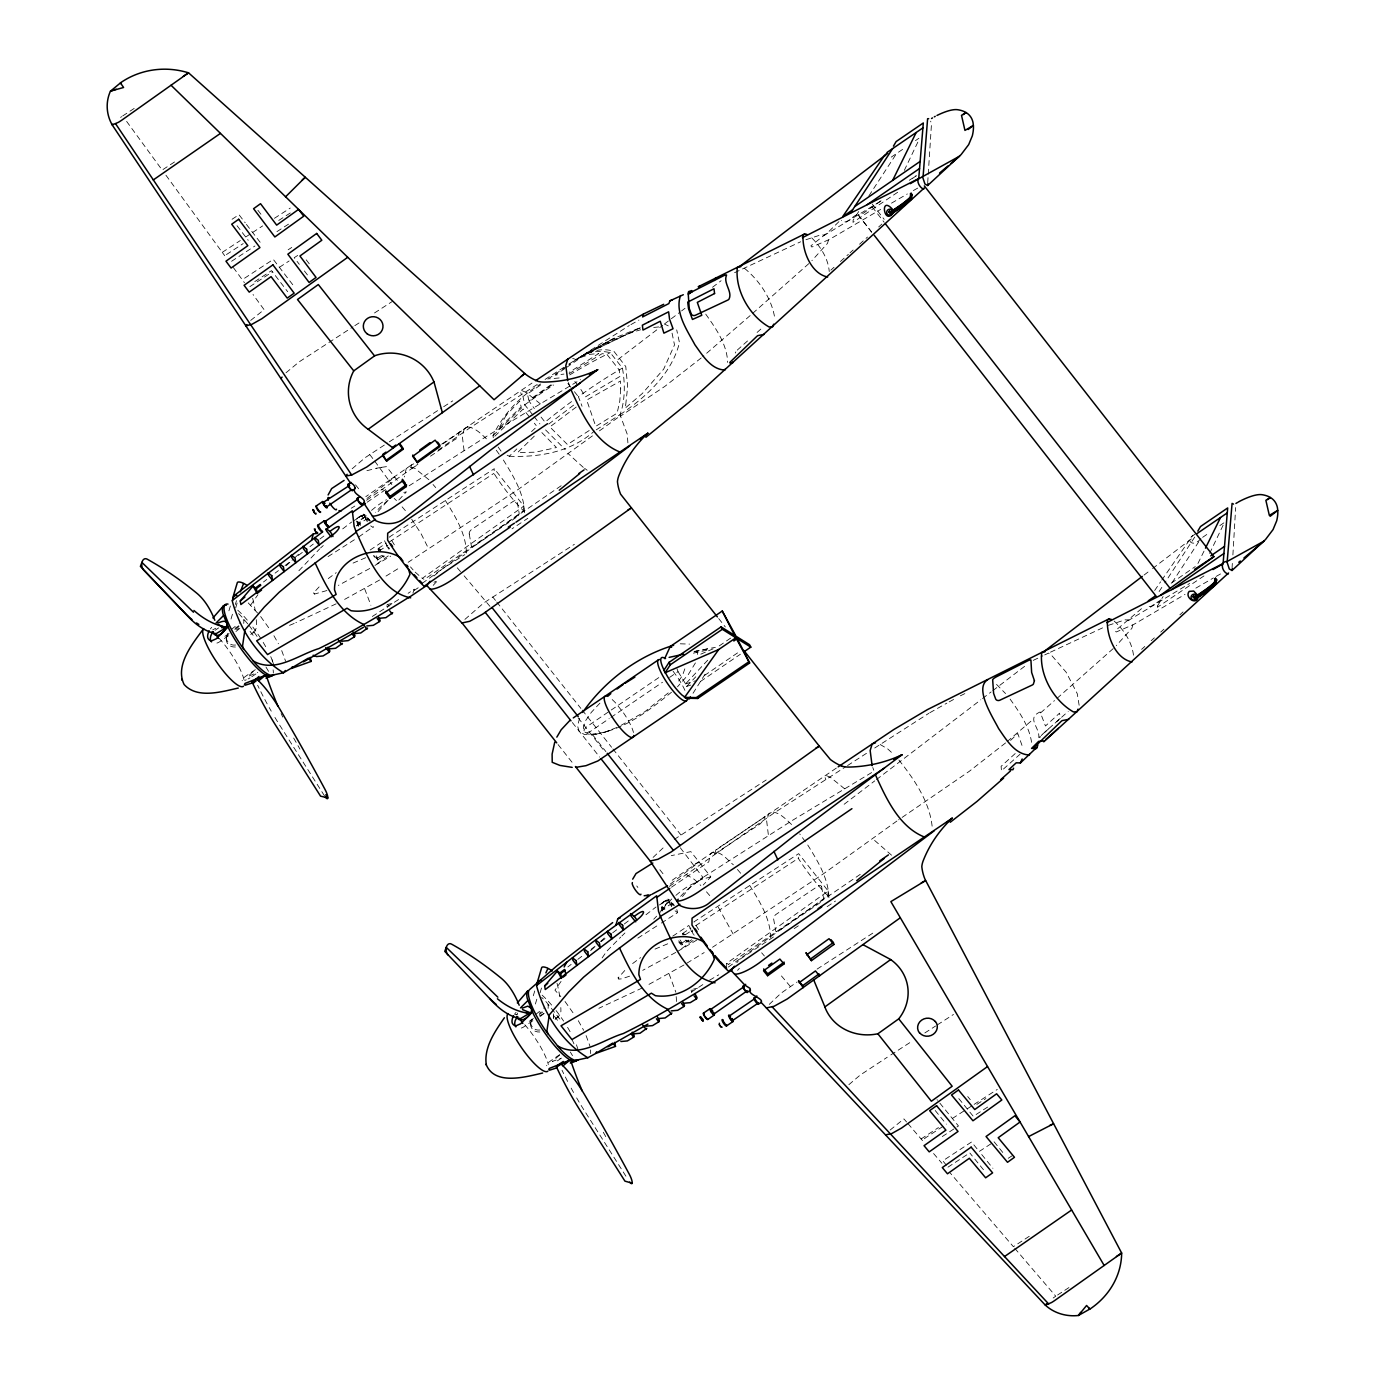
<?xml version="1.0" encoding="UTF-8"?>
<svg xmlns="http://www.w3.org/2000/svg" width="1385" height="1385" viewBox="0 0 1385 1385"><rect width="100%" height="100%" fill="white"/><g stroke="black" fill="none" stroke-linecap="round" stroke-linejoin="round"><path stroke-width="0.75" stroke-dasharray="5 3.75" d="M726.623 968.271L726.675 963.319L828.213 891.057L798.643 853.662L693.92 921.891L699.979 931.845M927.708 182.647L928.106 176.328M928.244 174.216L931.499 123.663L930.616 121.153M1157.462 606.059L1157.375 607.305L1203.963 575.935M1232.079 567.625L1232.338 563.401M1232.892 554.97L1235.662 507.568M1157.462 606.041L1163.071 596.554M226.274 638.121L228.127 632.356M243.725 623.406L244.02 619.476L239.241 623.25M422.252 583.31L523.495 510.736A62.325 14.768 55.7 0 1 493.926 473.358L494.272 468.684L389.549 536.913L395.591 546.885M523.495 510.736L523.842 506.079L494.272 468.684M530.645 1023.1L531.39 1019.187M548.096 1008.384L548.391 1004.437L543.612 1008.211M553.481 1013.872L553.584 1018.408L552.425 1015.049M728.372 967.024L827.866 895.714A62.325 14.768 55.7 0 1 798.297 858.319L798.643 853.662M827.866 895.714L828.213 891.057M553.533 1017.559L553.792 1015.655M625.726 404.766L627.647 386.692L625.778 366.558L613.953 351.375C598.008 345.99 581.613 354.75 569.322 364.584M1200.916 538.505C1192.277 549.395 1182.946 538.349 1197.021 533.571M464.373 428.588L462.313 436.067L464.079 450.696M828.472 239.951L827.52 243.345L811.904 260.64M1132.843 624.912L1131.891 628.305L1116.275 645.6M413.751 463.837L411.535 464.858L410.393 469.186L418.46 464.391M235.71 607.876L237.441 601.886M540.081 992.837L541.829 986.864M230.36 606.007L228.612 611.841A106.749 36.72 25 0 0 228.283 613.278M232.438 614.23L231.278 618.125A106.749 36.72 25 0 0 230.741 621.051M235.329 604.501L236.489 600.623M534.731 990.985L532.983 996.819A106.749 36.72 25 0 0 532.654 998.239M536.809 999.208L535.649 1003.104A106.749 36.72 25 0 0 535.077 1007.57M596.242 429.852L620.151 414.6L622.125 407.831A90.596 56.837 65.1 0 0 622.419 368.046L610.248 352.638A90.596 56.837 65.1 0 0 581.406 356.343L614.248 338.2L640.164 327.674M579.571 718.313L577.58 725.827L578.22 728.423L579.19 731.47L584.435 734.517C617.727 735.002 646.864 712.375 671.483 692.258M871.719 232.299L858.406 215.281L860.812 211.68M684.831 668.851L682.476 675.534L676.815 683.74M695.409 662.93L688.155 674.789L677.507 686.804M516.882 1014.893L517.626 1013.093M412.903 593.092L414.288 589.179L408.108 593.299M378.088 511.567L388.112 500.175M682.459 896.545L690.18 887.231L702.957 877.467L690.128 887.162A33.05 9.176 -38.3 0 0 679.827 897.255M369.293 520.968L366.99 518.752L367.873 521.297M374.21 555.87L376.807 558.622L375.525 555.558M904.318 170.372L919.121 139.435M673.3 905.375L671.361 903.73L671.898 905.721M678.581 940.848L681.178 943.6L679.516 940.069M692.431 930.114L692.5 931.586M1209.624 553.411L1224.427 522.474L1219.839 525.608M602.146 957.935L606.561 951.443L620.67 937.126M1197.938 563.47L1204.534 550.07M493.285 437.712L493.008 435.652C503.153 413.976 520.275 396.145 540.739 383.974M360.706 525.296L358.836 524.274L361.052 520.466L367.371 514.025M693.037 693.262L705.38 673.716M461.499 430.96L441.919 444.602M858.7 211.576L853.143 220.128L853.004 222.344L899.592 190.974M868.897 195.856L896.545 153.527M1194.718 537.103L1164.802 582.877M1172.125 582.6L1199.756 540.271M1159.106 591.551L1163.66 584.609M1154.657 590.495L1160.595 581.821M1161.79 580.09L1192.779 535.251M250.564 605.21L257.904 594.702M561.046 981.428L554.935 990.188L560.838 996.577M298.883 570.724L319.675 548.875M326.929 590.529L314.464 594.078L313.668 592.78L321.441 584.383M629.604 976.183L621.588 978.883L618.835 979.039L618.125 977.931L625.812 969.361M370.02 520.57L363.528 514.06L366.783 521.141M356.793 526.11L362.922 517.488L362.333 515.913L353.244 520.95M358.802 536.913L373.431 526.594M674.391 905.53L667.899 899.038L671.154 906.119M659.97 912.507L667.293 902.466L666.704 900.891L657.615 905.928M661.372 923.051L677.646 912.611L676.624 908.975M736.785 962.765L738.309 960.948M210.347 628.946L211.715 627.336M514.718 1013.907L516.086 1012.314M838.929 221.652L828.507 231.866L810.883 245.82L811.852 247.032L829.459 239.432L880.652 209.429M708.306 879.596L710.765 876.809L690.838 851.619L671.292 855.636M464.91 619.389L483.711 602.96L574.377 544.322M653.097 857.402L664.938 846.166M769.281 1004.367L781.019 993.201L797.154 981.965M229.027 633.534L221.842 638.433M533.398 1018.494L526.213 1023.411M1141.517 608.656L1115.254 630.781L1116.223 632.01L1133.83 624.393L1185.023 594.407M599.913 703.147L591.343 712.323L585.699 720.529L583.327 727.212L584.435 731.886L588.919 734.275L596.485 734.171M707.7 660.212L685.558 683.913L686.787 686.337L695.789 676.763M653.737 919.225L656.646 916.16M398.845 499.985L406.394 491.848L401.737 492.904M703.216 884.963L705.779 882.314M433.938 575.987L442.334 568.871L464.806 554.623M624.912 932.971L621.882 936M534.298 436.119L517.574 452.618L535.545 452.185L556.441 447.545L539.977 430.666M250.685 320.42L264.102 309.669L253.039 294.503M352.154 468.753L365.173 457.656L387.471 443.01M493.008 435.652L524.776 404.818L531.927 399.694A193.952 55.296 -36.4 0 1 553.584 385.013M494.826 436.206L523.149 409.025L529.711 417.318M507.118 455.215L509.282 456.254L516.847 448.896M680.329 847.793L702.957 877.467L699.806 879.51M286.02 372.755L299.264 361.797L353.036 326.825M848.884 1084.663L860.137 1075.106L887.248 1057.24M890.122 1130.039L903.92 1118.907L906.569 1121.988M1010.583 740.386L1017.785 733.548L1022.788 747.64M294.832 557.74L299.039 553.792M600.605 941.402L606.613 935.931M531.528 431.618L536.982 426.528L534.35 423.204M671.742 898.986L665.441 905.426L663.207 909.253L665.077 910.274M286.193 565.738L290.538 561.721M590.564 950.716L594.909 946.699M1015.222 753.544L1001.113 766.32L1001.459 770.822L1020.053 754.236M830.844 270.144L834.03 267.27M840.418 261.505L848.382 254.321M849.974 252.866L853.16 249.993M859.548 244.227L867.512 237.043M878.679 226.95L881.864 224.076M1141.604 649.357L1144.789 646.483M1151.16 640.718L1154.346 637.844M1160.734 632.079L1163.919 629.206M1179.864 614.819L1183.05 611.928M320.541 547.993L323.276 545.552M740.092 959.13L776.431 935.014M747.519 340.97L737.928 349.505A4.172 1.385 -47.4 0 0 736.162 351.496M757.093 332.435L763.481 326.739M1052.652 725.169L1038.767 737.564C1040.1 727.627 1025.887 718.192 1040.1 711.959L1045.467 726L1059.542 713.171L1060.373 718.296L1054.21 723.801M1048.687 728.787L1042.299 734.483A4.172 1.385 -47.4 0 0 1041.191 735.625M1055.076 723.091L1067.852 711.717A4.051 1.35 -47.4 0 1 1068.233 711.388M808.84 263.617L751.691 314.239M1113.211 648.596L1056.062 699.217M750.133 315.607L702.784 356.603M1040.585 712.894L1054.504 700.585M668.245 692.915L644.873 711.682L618.593 726.779M701.208 357.953L664.817 386.398L620.532 416.123L627.215 434.146L628.011 444.239M1005.579 742.931L969.188 771.376L898.64 819.799M1007.155 741.581L1033.193 719.282M235.069 628.305L238.809 625.76M539.44 1013.283L541.171 1011.829M539.25 1016.019L545.136 1012.833M371.526 510.39L375.664 506.945A33.223 9.21 -38.3 0 1 383.766 501.318L386.432 499.691M548.754 424.052L574.446 404.489M675.897 895.368L680.035 891.905A33.223 9.21 -38.3 0 1 688.137 886.279L701.208 879.562L710.765 876.809M328.262 578.584L336.243 572.646M632.633 963.544L640.614 957.624M388.146 500.21L385.757 502.184A33.05 9.176 -38.3 0 0 375.456 512.277M235.917 631.508L240.401 627.907M540.288 1016.486L544.772 1012.885M645.981 914.741L656.005 907.002M231.295 629.534L237.649 624.497M250.72 634.486L253.888 631.958L253.611 635.905L249.906 631.214M535.666 1014.495L542.02 1009.475M555.091 1019.447L558.259 1016.936L557.982 1020.883L553.03 1014.634M693.054 940.536L680.208 949.643M411.535 464.858L365.796 496.678M836.35 768.069L691.6 866.698M342.718 528.88L351.634 522.024M388.25 555.887L375.82 564.664M618.022 359.494L662.688 325.354M664.402 324.038L679.862 312.231M681.593 310.915L685.021 308.284M712.513 287.284L721.1 280.705M844.14 804.269L874.766 780.88M876.463 779.565L980.805 699.823M982.519 698.507L991.106 691.946M992.837 690.63L1027.185 664.367M1144.027 575.087L1150.9 569.824M1152.614 568.525L1193.835 536.999M263.479 581.977L266.786 579.449M275.096 573.13L278.42 570.603M285.05 565.547L293.36 559.228M298.346 555.437L303.332 551.645M309.963 546.608L313.287 544.08M319.935 539.025L324.904 535.233M567.85 966.938L571.157 964.41M577.805 959.372L582.791 955.581M591.083 949.262L596.069 945.47M601.055 941.679L606.041 937.887M612.672 932.832L617.658 929.041M624.306 923.985L630.937 918.947M366.609 500.245L417.906 464.252M669.405 886.383L774.042 812.995L845.75 766.736M881.033 200.721L862.994 213.48L858.406 215.264M592.451 435.894L518.215 489.424L408.159 562.293M599.445 430.856L620.376 415.76M896.891 821.045L822.586 874.402L712.531 947.271M253.213 671.448L247.95 676.503L257.8 672.314M579.934 400.663L578.359 396.664L589.11 389.133A193.952 52.266 -40.2 0 1 615.927 371.873L622.419 368.046M415.171 572.126L422.304 578.341L523.842 506.079M912.802 178.215L916.333 175.722L909.287 180.258M690.682 867.391L670.167 881.639M438.249 450.073L469.671 428.017L537.813 384.112M561.15 485.737L428.415 576.645L424.208 579.397L422.304 578.341M860.241 874.368L728.579 964.375M1171.173 583.223L1195.29 566.569M441.659 444.187L531.978 383.091M367.129 502.236L386.675 488.922M550.659 384.926L528.81 400.265L527.443 393.929L541.154 384.649M671.5 887.196L708.739 861.92L710.644 853.437C719.404 848.52 727.402 860.154 733.392 864.811M369.743 454.522L373.517 459.474M430.493 456.184L454.557 439.772C459.145 438.422 457.414 432.207 461.482 430.96M891.247 157.128L905.149 147.658M915.468 140.629L918.896 138.275M215.073 630.313L218.622 627.89M234.861 629.465L241.942 624.618M228.508 635.732L219.626 641.792A8.293 5.852 -48.4 0 1 214.26 643.315M255.325 669.665L246.461 675.724A8.293 1.87 -31.1 0 0 242.462 680.762M251.776 676.746L257.108 673.11M658.793 677.594L586.201 727.09L583.985 729.982L584.349 731.886L586.253 732.855L589.906 731.765L609.21 718.59M610.975 717.395L662.48 682.268M669.596 677.403L678.061 671.638L676.988 668.765M719.248 645.895L731.228 637.706M704.498 675.447L739.174 651.798M700.533 681.42L740.404 654.222M874.714 748.004L928.919 713.24M1202.63 537.328L1209.52 532.636M539.232 1014.426L542.781 1012.019M532.879 1020.71L523.997 1026.752A8.293 5.852 -48.4 0 1 520.362 1028.259M559.696 1054.643L550.832 1060.702A8.293 1.87 -31.1 0 0 546.833 1065.74M561.479 1058.088L556.147 1061.724A8.293 1.87 -31.1 0 1 554.346 1062.866M820.405 902.518L778.734 930.91A4.103 1.489 -39.7 0 1 775.756 931.084L773.644 919.034A4.432 2.51 -43.6 0 1 774.094 916.593L774.353 916.143A3.947 2.199 -43.3 0 1 776.223 914.273L817.635 886.365A4.207 2.355 -43.3 0 1 821.565 886.694M790.316 986.449L779.443 973.586M547.889 379.126L567.538 365.796M576.247 407.051L549.88 426.909L567.452 444.533L590.131 429.939M564.993 368.497L555.264 375.093L563.955 374.089M566.621 367.406L581.527 357.157L590.027 354.318L598.718 353.504L569.2 372.34M856.553 214.883C852.693 215.904 845.802 225.807 841.387 220.371M1160.924 599.861L1150.796 606.561L1146.122 606.076M356.724 518.613L363.528 514.06M661.095 903.591L667.899 899.038M370.141 550.018L384.424 540.479L387.679 547.56M620.151 414.6C645.929 397.114 671.656 374.019 679.464 342.666L676.711 329.89M414.046 590.529L419.17 587.119M521.089 522.786L512.017 528.828M524.43 520.552L527.789 518.319M672.729 936.173L688.795 925.457L693.366 934.286M827.122 906.638L835.501 901.046M358.438 526.075A5.107 1.402 56.4 0 1 357.365 522.058L365.536 516.622M356.551 525.694L366.99 518.752M378.243 548.495L386.432 543.041M379.178 550.97L387.869 545.188M376.807 558.622L382.018 555.16M377.672 559.904L383.403 556.095M662.809 911.053A5.107 1.402 56.4 0 1 661.736 907.036L669.907 901.6A5.107 1.402 56.4 0 1 673.854 904.924M660.922 910.672L671.361 903.73M682.615 933.473L690.803 928.019A5.107 1.402 56.4 0 0 694.179 935.152M685.298 934.788L692.258 930.149M681.178 943.6L686.389 940.121M678.892 942.216A4.086 1.108 56.4 0 0 682.13 944.76L687.774 941.073M688.345 941.921L691.617 939.74M794.176 928.608L801.205 923.916M576.662 359.598L589.11 351.582M122.659 115.976L137.011 106.576M174.51 161.976L162.166 170.061L126.485 121.205M232.074 219.245L238.999 214.71L245.197 222.777M222.258 252.364L240.298 240.557M245.699 237.008L250.893 233.598M252.624 232.472L262.648 225.911M226.448 254.563L243.206 243.587M231.589 261.263L254.927 245.993M244.591 278.195L273.312 259.411L294.624 287.162M254.771 281.605L271.529 270.646L287.682 291.698M249.854 286.643L272.447 271.841M279.389 267.305L289.101 260.986M389.514 541.864L493.926 473.358M674.218 839.431L766.182 779.997M670.236 884.132L699.113 862.076L695.599 863.755M695.685 925.665L798.297 858.319M921.094 1138.955L938.459 1127.58M952.343 1118.491L963.77 1111.064M942.995 1126.369L924.557 1138.435L927.154 1141.604M942.302 1136.548L958.455 1125.97L937.039 1099.69M947.981 1167.157L969.76 1152.891L972.305 1156.025M990.916 1143.837L979.23 1151.472L971.508 1142.019L942.804 1160.82L946.682 1165.581M1029.245 1236.303L1013.37 1246.69L950.248 1173.008M1057.569 1295.027L1062.953 1291.495M1064.753 1290.318L1071.921 1285.626M551.923 384.891L528.983 401.027L534.35 408.575M823.538 235.814L881.639 200.669M398.586 599.549L372.201 616.55L371.942 613.278M1127.927 620.792L1189.594 583.5M691.34 992.11L704.601 983.437M709.587 980.182L718.711 974.85M366.956 498.444L394.742 477.115L391.228 478.777M274.403 218.311L290.261 208.062M278.749 220.44L291.387 212.269M276.948 231.624L291.3 222.362M288.149 249.767L291.75 247.448M297.688 255.446L294.226 257.679L299.298 264.31M354.82 325.665L361.987 321.043M374.504 312.958L392.422 301.393M389.289 441.85L441.867 407.9M443.667 406.723L452.739 400.871M847.568 765.559L867.477 752.678M559.523 1055.162L552.321 1061.481L560.233 1058.556M817.098 969.102L875.112 931.638M890.832 1054.92L912.3 1041.053M924.834 1032.95L935.585 1026.025M937.368 1024.865L953.486 1014.461M967.18 1108.866L972.391 1105.507M974.122 1104.382L997.269 1089.441M976.858 1104.364L985.93 1098.495M987.644 1107.065L973.291 1116.327L956.983 1096.349M1008.211 1158.293L1013.093 1155.142M545.084 379.438L566.863 365.398M568.681 364.238L629.309 325.51M328.037 556.614L357.001 538.072M637.844 938.112L659.554 924.211M409.146 485.771L487.918 435.513L580.523 379.611M509.282 456.254C539.648 457.448 571.07 452.012 594.407 431.029M703.926 876.844L792.289 820.474L874.091 771.099L872.775 767.498M569.114 373.656L602.146 353.66L606.89 354.318L619.216 369.933L620.082 376.374L585.457 396.872L579.951 387.939M585.474 354.196L583.241 355.495C601.332 345.021 620.653 335.568 640.632 329.768M675.776 952.43L642.709 970.348M386 576.073L399.815 567.59M686.908 963.164L704.186 952.568M354.837 506.062L351.219 508.243M569.668 374.937L575.242 371.595A193.952 55.296 -36.4 0 1 603.427 356.049L610.248 352.638M374.989 565.409L390.691 556.129M379.611 580.003L341.472 601.142M677.629 951.408L696.793 940.069M683.982 964.981L645.843 986.12M891.507 203.145L907.331 193.969M358.074 517.713L364.116 514.216L358.525 517.419L364.999 514.822L360.481 516.622M1195.878 588.123L1213.399 577.96M662.445 902.691L668.488 899.194L662.896 902.397L669.37 899.8L664.869 901.6M929.82 712.721L946.838 703.147M630.902 324.609L638.9 320.108M369.76 568.491L338.338 585.388M913.356 190.559L918.047 187.91M1216.151 576.402L1222.418 572.888M949.175 701.883L954.317 699.079M236.593 629.604L238.601 628.513M212.736 629.846L215.783 628.253M464.408 428.588L467.766 426.874M433.99 582.271L435.738 581.423M960.359 695.824L968.011 692.05M581.406 356.343L640.251 327.881L583.951 355.01M336.157 603.825L295.871 622.661M642.294 987.938L598.857 1008.28M734.604 272.672L800.617 241.786M1033.245 660.368L1042.801 655.832M1044.706 654.915L1048.532 653.097L1051.215 654.915L1066.121 672.192L1077.253 693.677L1079.313 706.333M1050.471 652.179L1104.988 626.747M365.727 557.705L350.613 564.128M700.793 654.17L706.592 651.625M667.708 943.808L654.984 949.106M708.514 650.794L713.621 648.63M289.552 625.362L294.486 623.302M616.602 727.575L604.466 732.353L593.04 734.812M604.466 732.353L612.568 729.462M805.931 239.726L820.803 234.861L824.646 235.086M1108.381 625.327L1125.174 619.822L1129.017 620.065M685.419 683.965L695.564 680.797M686.648 686.389L690.786 685.09M366.921 470.675L376.876 468.182M387.056 604.57L393.167 603.202M693.47 989.098L697.538 988.18M694.11 651.85L708.67 648.63M693.383 653.166L710.02 649.478M694.162 651.452L715.37 647.332M381.516 467.334L386.467 466.641L398.62 482.015M376.599 468.234L381.654 467.299M653.72 327.449L659.641 326.843M559.124 377.966L549.724 378.849M235.571 645.046L233.39 645.081A7.998 7.912 -38.2 0 1 227.954 641.947A7.998 7.341 -38.3 0 1 226.413 636.252M539.942 1030.024L537.761 1030.059A7.998 7.912 -38.2 0 1 532.325 1026.908A7.998 7.341 -38.3 0 1 530.784 1021.23M680.277 643.8L689.54 644.112M467.801 426.892C475.851 427.93 481.547 434.353 487.208 439.564M373.275 527.65L370.713 525.85M677.646 912.611L675.084 910.828M381.706 489.511L383.42 489.996M686.077 874.472L694.404 879.458L700.827 885.5M880.15 744.489L887.733 748.939L893.81 754.496M572.68 358.386L576.472 359.736M664.938 324.298L668.297 325.891M726.675 963.319L728.406 964.289M744.507 268.344C759.534 280.705 771.774 298.71 774.769 318.152M583.275 467.368L568.023 453.518M584.591 468.32L587.188 470.242M891.559 855.203L872.394 838.496M811.697 237.839C820.768 246.79 828.23 258.718 829.251 271.581M1114.181 621.103C1124.585 630.452 1132.947 643.575 1133.692 657.754M996.525 684.398L1005.562 693.573M791.579 824.542C786.005 819.245 780.205 812.943 772.172 811.852L768.779 813.566L766.684 821.045L768.45 835.657M428.883 479.712L414.859 468.355L409.648 466.901L406.272 468.459L404.368 476.942M394.188 498.41L396.456 500.539M540.34 403.883L526.248 392.492L521.245 390.328L520.379 391.73L521.47 394.656M844.712 788.861L830.619 777.47L825.616 775.288L824.75 776.708L825.841 779.616M248.244 602.908L259.272 614.888M545.586 429.939L565.236 449.64M898.9 760.036C914.689 779.945 930.651 803.092 932.382 829.199M433.038 484.508L435.721 487.607M737.409 869.468L741.425 874.143M410.497 566.898L413.094 569.91M402.1 506.841L405.805 511.134M706.488 891.819L710.176 896.095M389.549 548.702L388.423 547.162M457.275 567.815L462.746 574.221M464.113 575.814L490.048 606.474M761.646 952.793L764.381 955.996M907.885 1123.529L923.864 1142.192M933.577 1153.532L941.921 1163.261M1014.738 1248.283L1055.768 1296.204L1054.747 1296.897A17.174 4.761 -38.3 0 0 1052.721 1298.351M247.742 623.856L242.358 617.52A42.71 10.128 55.7 0 0 236.108 611.304M967.734 1096.574L970.279 1099.69M994.084 1141.794L1003.45 1153.272M981.723 1154.536L992.924 1168.299M935.204 1110.493L946.353 1124.17M974.78 1159.072L983.506 1169.771M574.81 381.429L578.67 386.311M567.885 383.42L573.13 390.051M574.429 391.695L578.359 396.664M541.05 417.058L545.067 422.131L547.871 419.845A193.952 52.266 -40.2 0 1 573.667 400.057M532.931 415.102L524.776 404.818L522.889 396.093M534.091 416.573L539.908 423.931M492.783 597.004L495.449 600.38M496.782 602.059L580.869 708.41M582.202 710.09L611.564 747.242M612.897 748.921L680.97 835.016M592.624 734.812L605.886 751.605M578.134 717.88L604.83 751.639M572.351 722.537L599.67 757.093M355.512 484.837L359.304 489.632M659.883 869.797L664.938 876.203M558.068 744.559L574.082 764.832M356.274 521.037L358.836 524.274M718.711 618.576L725.324 626.955M872.221 204.028L884.184 219.349M872.204 206.971L884.184 222.293M858.284 214.917L871.581 231.936M306.224 259.843L311.313 266.474M257.887 210.26L262.683 216.527M304.388 270.941L309.461 277.571M246.426 224.405L260.311 242.462M237.025 225.703L248.227 240.298M678.061 671.638L687.012 686.181M673.11 671.275L676.919 676.434A24.826 5.886 55.7 0 1 685.592 691.998M565.028 1001.511L574.948 1015.517M559.904 1019.152L546.729 1002.498A42.71 10.128 55.7 0 0 541.673 997.373M260.657 616.55L269.573 628.98M248.988 625.327L255.532 634.174A42.71 10.128 55.7 0 1 257.61 637.256M807.749 845.006C817.998 861.557 829.251 879.527 828.888 899.713M503.378 460.028C513.627 476.578 524.88 494.549 524.517 514.753M1010.098 699.096C1019.654 712.479 1029.782 727.056 1031.773 743.762M705.727 314.118C715.889 328.453 727.021 344.242 727.662 362.42M165.923 175.202L224.716 255.723M233.338 267.53L244.435 282.713M374.729 461.136L391.834 484.542M411.674 519.167L421.127 533.814L428.709 548.962M805.377 841.716L799.734 833.926M496.245 450.194L501.006 456.756M498.133 447.026L501.318 451.527M625.916 1176.194L584.037 1110.112A106.749 28.531 62.6 0 1 575.623 1096.124M279.666 725.134L324.592 796.029M718.278 907.192L733.081 933.94M749.666 885.396C759.586 901.341 770.406 918.428 770.701 937.801M445.295 500.418C455.544 516.778 466.52 534.454 466.433 554.415M618.039 977.758L618.818 979.022M313.668 592.78L314.447 594.044M570.343 1052.046L572.524 1055.647M265.972 667.068L269.244 672.487M603.289 1132.272L606.422 1137.812M293.672 738.067L299.956 749.147M578.289 1020.693L583.674 1030.319M273.918 635.715L278.402 643.748M619.943 414.721L620.532 416.123M586.08 1035.599L590.01 1046.264M281.709 650.621L285.639 661.303M669.042 973.811L675.88 992.283M364.67 588.833L370.886 605.245M581.111 403.779L582.029 406.255M568.404 382.52L569.72 386.138M576.454 1044.809L578.203 1050.072M272.083 659.849L273.832 665.094M696.69 650.881L697.694 654.43M469.273 534.056L471.385 546.123A4.103 1.489 -39.7 0 0 474.363 545.95L516.034 517.54A4.103 1.489 -39.7 0 0 517.661 516.172M821.617 886.642L823.573 898.501A4.103 1.489 -39.7 0 1 821.253 901.877M672.054 333.144L674.512 344.882L663.692 369.12L642.311 393.513L624.999 408.315L625.76 405.147M590.339 1049.934L590.685 1053.604M676.192 996.629L676.572 1001.528M237.753 610.196A42.71 10.128 55.7 0 1 247.967 620.93M252.832 627.059A42.71 10.128 55.7 0 1 261.28 639.264M263.185 642.38A42.71 10.128 55.7 0 1 267.357 649.738M270.733 656.646A42.71 10.128 55.7 0 1 273.953 665.233M387.454 607.34A5.021 1.108 58.7 0 1 386.865 605.678M387.869 604.985A5.021 1.108 58.7 0 1 389.064 606.232M388.995 549.239A5.107 1.402 56.4 0 1 386.519 544.928M384.13 555.922A5.107 1.402 56.4 0 1 381.619 555.61M378.33 550.364A5.107 1.402 56.4 0 1 380.615 549.828M219.072 638.277A35.023 8.293 55.7 0 1 243.968 679.602M273.105 669.855A42.71 10.128 55.7 0 1 273.295 673.041M235.415 647.02A8.293 7.721 4.2 0 1 227.971 634.486M252.659 598.285A634.953 218.397 25 0 1 255.221 610.698M256.26 619.666A634.953 218.397 25 0 1 256.537 625.483A62.065 21.346 25 0 1 251.152 633.395M376.235 555.818A4.086 1.108 56.4 0 1 377.378 559.973A4.086 1.108 56.4 0 1 373.5 555.472M383.541 555.801A4.086 1.108 56.4 0 1 382.121 555.61M378.884 550.849A4.086 1.108 56.4 0 1 380.719 550.416M367.337 521.747A5.107 1.402 56.4 0 1 365.709 516.536A5.107 1.402 56.4 0 1 370.176 521.072M249.975 677.906A8.293 1.87 -31.1 0 1 248.105 678.944M246.305 679.81A8.293 1.87 -31.1 0 1 244.695 680.416M358.802 526.11A4.086 1.108 56.4 0 1 357.936 522.924A4.086 1.108 56.4 0 1 360.464 524.725M518.007 515.809A4.103 1.489 -39.7 0 0 519.202 513.523L517.246 501.682A4.207 2.355 -43.3 0 0 513.246 501.353L471.852 529.312A3.947 2.199 -43.3 0 0 469.982 531.182L469.723 531.615A4.432 2.51 -43.6 0 0 469.273 534.056M357.365 522.058A5.107 1.402 56.4 0 1 360.516 524.326M735.279 353.054A4.172 1.385 -47.4 0 1 735.885 351.894M277.537 721.723A106.749 28.531 62.6 0 1 273.312 714.729M271.252 711.163A106.749 28.531 62.6 0 1 269.192 707.545M267.184 703.892A106.749 28.531 62.6 0 1 257.645 685.246M433.228 585.353A33.05 9.176 -38.3 0 1 436.95 581.336M282.765 717.101A108.324 27.25 69.7 0 1 281.12 713.465M120.616 117.379A17.174 4.761 -38.3 0 1 121.638 116.669M688.276 940.051A5.107 1.402 56.4 0 1 685.194 939.653M682.476 934.477A5.107 1.402 56.4 0 1 684.986 934.806M687.895 940.259A4.086 1.108 56.4 0 1 685.887 940M683.082 935.135A4.086 1.108 56.4 0 1 684.467 934.806M517.107 1014.824A106.749 57.547 81.3 0 1 514.787 1014.322M555.524 1018.356A62.065 21.346 25 0 0 560.908 1010.461A634.953 218.397 25 0 0 560.821 1007.57M557.03 983.263A634.953 218.397 25 0 1 560.025 998.689M539.786 1031.998A8.293 7.721 4.2 0 1 532.342 1019.447M524.776 1024.727A35.023 8.293 55.7 0 1 548.339 1064.58M571.884 1039.339A42.71 10.128 55.7 0 1 574.186 1044.377M542.124 995.157A42.71 10.128 55.7 0 1 552.338 1005.908M556.095 1010.583A42.71 10.128 55.7 0 1 563.626 1021.109M567.556 1027.341A42.71 10.128 55.7 0 1 570.759 1032.898M691.825 992.318A5.021 1.108 58.7 0 1 691.15 990.067M692.24 989.963A5.021 1.108 58.7 0 1 692.812 990.483M680 939.93A4.086 1.108 56.4 0 1 682.13 944.76M671.708 906.725A5.107 1.402 56.4 0 1 669.907 901.6M661.736 907.036A5.107 1.402 56.4 0 1 664.887 909.304M636.754 885.967A7.358 1.749 55.7 0 1 637.879 887.491M662.705 910.205A4.086 1.108 56.4 0 1 662.445 907.833A4.086 1.108 56.4 0 1 664.835 909.703M737.599 970.314A33.05 9.176 -38.3 0 1 739.382 968.323M1039.806 737.668A4.172 1.385 -47.4 0 1 1040.533 736.456M573.563 1092.505A106.749 28.531 62.6 0 1 569.564 1085.182M567.625 1081.46A106.749 28.531 62.6 0 1 562.016 1070.224M612.187 699.581A24.826 5.886 55.7 0 1 615.823 703.182L623.475 712.859A24.826 5.886 55.7 0 1 633.464 732.492M620.688 388.908L619.805 401.061L617.104 413.18L595.758 426.32L586.703 400.092L620.463 381.014L620.688 388.908M714.747 853.922L758.928 824.75C761.975 823.452 768.242 812.285 763.395 817.773L715.906 849.819L714.747 853.922M506.269 415.154L498.635 428.657L521.158 406.861L519.739 401.113L506.269 415.154M589.975 351.046L578.982 357.867L614.248 338.2L589.975 351.046"/><path stroke-width="1.5" d="M547.56 423.689L387.679 533.208L387.61 540.063A67.536 15.997 55.7 0 0 399.399 557.584L402.516 561.773A67.536 15.997 55.7 0 0 424.139 586.27L510.303 527.01M851.931 808.667L692.05 918.186L691.981 925.042A67.536 15.997 55.7 0 0 703.77 942.562L706.887 946.751A67.536 15.997 55.7 0 0 728.51 971.249L821.738 906.95M386.744 459.855L403.104 448.082L403.052 449.329L386.675 461.101L382.675 454.47L385.965 452.116M412.678 456.323L412.747 455.076L417.474 462.677L439.911 446.524L435.132 440.17L412.678 456.323L417.474 462.677M389.964 498.288L385.896 492.87L386.034 491.017L390.085 496.419L389.964 498.288L406.324 486.55L406.463 484.698L390.085 496.419M406.324 486.55L402.256 481.166L402.394 479.314L405.441 483.348M767.757 973.828L784.118 962.125L783.979 963.977L767.619 975.698L767.757 973.828L763.672 968.929M909.997 197.466L911.088 193.277L912.3 194.8L911.018 199.596A24.463 6.786 -38.3 0 1 901.358 207.265L893.637 212.546A5.402 1.489 -38.3 0 1 889.932 213.428L888.703 211.715L889.499 211.074L890.745 212.84A4.38 1.212 -38.3 0 0 893.723 212.13L901.375 206.919A23.458 6.509 -38.3 0 0 910.655 199.544L909.426 198.003A23.458 6.509 -38.3 0 1 900.146 205.361L892.494 210.572A4.38 1.212 -38.3 0 1 889.516 211.282L889.499 211.074M912.022 198.678L910.793 197.137L911.088 193.277M1215.597 583.985L1214.368 582.444L1215.459 578.255L1216.671 579.778L1215.389 584.574A24.463 6.786 -38.3 0 1 1205.729 592.243L1198.008 597.506A5.402 1.489 -38.3 0 1 1194.303 598.407L1193.074 596.693L1193.87 596.052L1195.117 597.818A4.38 1.212 -38.3 0 0 1198.094 597.091L1205.746 591.88A23.458 6.509 -38.3 0 0 1215.026 584.522L1216.671 579.778M1216.394 583.656L1215.164 582.115L1215.459 578.255M632.166 1183.171L632.201 1182.825A9.158 2.441 62.6 0 0 629.413 1174.445A634.953 169.732 62.6 0 0 584.989 1095.414A62.065 16.585 62.6 0 0 562.968 1065.844L561.115 1064.147L556.51 1067.056A106.749 28.531 62.6 0 0 580.298 1110.701L624.947 1181.145L632.166 1183.171A5.54 1.472 62.6 0 1 629.76 1182.132M531.563 1009.648C531.805 1016.088 519.392 1024.935 516.64 1016.573M893.792 211.749C884.115 228.317 878.921 192.775 893.429 210.399M355.235 487.953C349.47 494.428 371.769 499.275 361.727 504.4L358.23 500.66M885.032 155.691L887.352 152.212L922.895 127.905M375.543 519.358L355.997 531.442C367.163 555.956 381.412 592.191 410.687 597.818M679.914 904.336L660.368 916.403C671.535 940.934 685.783 977.169 715.058 982.796M567.798 358.975L565.79 365.536L567.746 380.719M328.106 494.964L331.656 488.576L344.086 480.405M240.349 591.897L243.621 583.379A9.158 3.151 25 0 1 247.205 585.595M545.88 972.893L547.993 968.34A9.158 3.151 25 0 1 552.148 971.041M317.494 532.394L317.615 533.363L313.408 533.848L311.59 539.908M714.227 280.462L715.456 278.195L804.616 233.978L806.901 234.377M650.967 894.623L617.779 918.809L615.961 924.886M232.68 598.216L237.337 582.583A5.54 1.904 25 0 1 242.929 583.033M537.051 983.194L541.708 967.561A5.54 1.904 25 0 1 547.3 968.011M663.709 304.302L643.488 314.014L642.605 316.94L668.868 303.575L669.855 300.857L683.324 294.728M554.744 742.17L552.113 754.133L552.217 762.304L559.921 765.42L572.178 767.377M313.408 533.848L233.927 595.879L232.23 600.865C239.709 629.171 258.199 657.459 283.458 672.781L308.353 658.152L311.123 661.424L291.404 668.47L292.304 666.791M632.703 879.163L636.027 873.554L652.837 863.028M725.186 369.102L724.84 370.02C710.851 369.535 702.333 355.027 694.924 344.796C687.133 330.167 674.651 312.629 680.502 295.559M732.959 361.9L732.492 363.095L730.103 363.026A5.124 1.004 -39.7 0 1 730.034 362.195L756.556 336.624A3.116 1.298 -37 0 1 757.803 335.637L764.312 334.339M773.661 324.177L772.622 326.825L769.056 326.964C749.268 315.659 734.864 290.036 737.322 267.461L740.871 266.664M645.86 437.296L689.626 401.771L924.211 188.014M951.062 163.361L959.615 156.141L922.514 176.691L924.938 184.032L927.656 185.521L927.95 183.547M1013.595 768.173L1012.902 769.714L1008.955 769.575L1016.226 762.806L1020.399 762.945L1022.165 758.98M1029.557 754.063L1029.211 754.998C1014.772 754.323 1005.995 739.244 998.568 728.493C993.201 717.845 973.793 688.224 987.695 679.689M1020.399 762.945L1036.724 747.433M1036.274 748.61L1031.583 748.402L1038.646 741.373L1044.1 740.975M1078.032 709.155L1076.993 711.803L1073.444 711.925C1053.639 700.637 1039.235 675.014 1041.693 652.422L1045.242 651.625M1043.753 741.841L1228.582 572.992M1243.903 558.016L1263.986 541.12L1226.885 561.652L1229.309 569.01L1232.027 570.481L1232.321 568.525M349.401 485.529L323.242 502.426L323.83 504.105M318.273 526.144L321.459 530.749M325.458 506.321L326.237 507.066L326.323 506.062M325.215 522.889L324.834 521.66L358.057 499.102M349.661 487.901L348.57 485.166M326.427 507.031L351.825 489.58M357.867 499.137L357.988 500.123M744.299 989.132L743.606 987.003L710.557 1009.544L711.648 1012.279M712.79 1013.422L713.742 1014.149L713.639 1013.162M722.745 1020.503L725.93 1025.108M750.185 989.859C746.498 995.105 769.454 999.589 758.495 1003.935L754.635 998.741L729.306 1016.019L731.245 1019.862M732.198 1020.208L731.903 1018.962M731.176 1019.568L732.475 1020.624L732.094 1019.395M713.742 1014.149L746.827 991.089M209.17 630.798L208.304 632.772A7.998 4.293 -61.2 0 0 207.888 638.087A7.998 5.644 -71 0 0 211.524 640.891L216.268 638.797L228.092 627.007M513.558 1015.776L512.675 1017.75A7.998 4.293 -61.2 0 0 512.26 1023.048A7.998 5.644 -71 0 0 515.895 1025.852L520.639 1023.775L532.463 1011.985M664.679 658.602L670.253 646.483L722.26 611.027L736.006 636.217L749.562 644.717L750.808 647.141L743.866 651.868M430.025 581.267L426.736 585.491L408.471 597.783M734.396 966.228L731.107 970.469L712.842 982.761M892.633 180.414L916.143 132.562M1205.469 548.166L1220.514 517.54M556.839 737.132L561.167 729.774L569.876 720.442M311.123 661.424L310.275 657.373M313.131 655.244L316.507 656.559L323.051 655.936L329.301 652.127L329.89 651.019L327.881 647.245M329.059 648.907L335.603 648.284L342.459 643.367M341.628 641.255L348.172 640.632L354.421 636.823L355.027 635.698L353.019 631.941M354.196 633.603L360.741 632.98L367.596 628.046M366.765 625.951L373.309 625.327L379.559 621.519L380.148 620.393L378.14 616.637M379.317 618.299L385.861 617.675L392.717 612.741M596.675 1051.769L595.775 1053.431L587.829 1057.742L578.134 1059.819A42.71 10.128 55.7 0 1 559.332 1048.047L546.157 1031.392A42.71 10.128 55.7 0 1 529.572 989.6L556.614 966.038L612.672 922.6M615.494 1046.385L612.724 1043.13L595.775 1053.431L615.494 1046.385L614.646 1042.351M620.878 1041.52L627.422 1040.914L633.672 1037.105L634.261 1035.98L632.252 1032.206M633.43 1033.868L639.974 1033.262L646.83 1028.328M645.999 1026.216L652.543 1025.61L658.793 1021.801L659.399 1020.676L657.39 1016.902M658.567 1018.564L665.112 1017.958L671.967 1013.024M671.136 1010.911L677.68 1010.306L683.93 1006.497L684.519 1005.371L682.511 1001.597M683.688 1003.259L690.232 1002.653L696.499 998.845L697.088 997.719L695.08 993.945M564.145 966.972L566.69 962.229M364.376 502.045L363.753 503.015L375.3 520.448C384.788 525.209 397.374 524.828 405.528 517.419L489.978 450.541L597.697 369.743L594.927 371.041A129.498 123.023 13.1 0 1 544.876 382.087A25.328 24.064 13.1 0 1 538.09 381.377A53.444 50.795 9 0 1 526.006 374.608L188.55 72.834A77.196 73.63 16.4 0 0 121.032 82.442L110.419 91.22A39.923 38.07 16.4 0 0 112.202 124.91L350.318 482.88C353.712 483.4 357.607 489.251 352.396 490.48L351.773 489.701M685.783 698.213L697.642 698.456L749.631 662.999L735.885 637.792L718.763 649.478L684.571 697.382L686.146 698.075M582.618 712.461C604.414 681.281 637.1 656.3 673.647 645.289M663.813 670.427L669.076 662.342L721.083 626.886L734.656 635.369L722.26 611.027M665.562 658.567L663.086 657.477A24.826 5.886 55.7 0 0 662.411 666.497L665.112 672.764L670.323 664.765L722.329 629.309L735.885 637.792M892.65 148.593L850.425 213.134M760.988 1002.238L1045.311 1305.12A39.923 35.923 -4.1 0 0 1078.378 1315.49L1090.532 1308.669A77.196 69.44 -4.1 0 0 1121.66 1253.061L924.938 879.129A53.444 48.994 -3.8 0 1 921.804 866.716A25.328 22.991 -2.8 0 1 923.241 860.639A129.498 117.517 -2.8 0 1 950.075 820.232L952.257 818.171L818.068 908.647M843.153 215.939L884.738 155.172M246.876 324.557L245.872 325.856L251.776 324.384L261.765 318.775L347.687 257.333M282.073 377.118L280.947 378.572M347.133 474.311L345.852 476.007L351.686 475.02L366.713 467.039L479.747 385.826M504.417 1017.75C495.103 1031.167 483.434 1047.926 486.36 1065.152M1080.767 1312.391L1078.378 1315.49L1086.584 1305.484L1089.874 1309.067L1089.199 1308.184M575.416 766.511L650.154 861.037L679.671 905.409C689.159 910.187 701.745 909.789 709.899 902.397L794.349 835.519L902.068 754.721L899.298 756.02A129.498 123.023 13.1 0 1 849.247 767.065A25.328 24.064 13.1 0 1 842.461 766.338M112.774 124.217L112.202 124.91L118.348 122.347A17.243 4.778 -38.3 0 0 122.382 119.733L188.55 72.834L183.322 76.262M285.397 670.496L283.458 672.781L273.763 674.859A42.71 10.128 55.7 0 1 254.961 663.086L241.786 646.414A42.71 10.128 55.7 0 1 228.023 604.102M556.735 742.879L462.036 622.956L469.74 621.294L482.898 613.988L631.404 507.845L717.378 616.896M650.223 860.968L657.927 859.306L671.084 852.017L819.245 746.065L830.394 759.551A53.444 50.829 8.8 0 0 842.426 766.424M766.407 1007.934L774.111 1006.272L787.269 998.966L900.319 917.753M885.967 1134.765L891.594 1133.64L901.583 1128.031L987.505 1066.589M331.396 536.791A5.021 1.264 52.7 0 1 330.703 536.22L326.635 531.026L326.219 528.637L329.89 531.442C343.567 520.829 340.623 529.901 330.703 536.22L240.886 604.553L240.263 600.969L253.022 586.063L256.346 588.625L257.16 593.403L261.575 590.045M635.767 921.769A5.021 1.264 52.7 0 1 635.074 921.181L631.006 916.004L630.591 913.615L634.261 916.42C647.955 905.807 644.995 914.879 635.074 921.181L545.257 989.531L544.634 985.947L557.393 971.024L560.717 973.603L561.254 976.789M212.944 617.952L223.556 605.747M517.315 1002.93L527.927 990.725A42.71 10.128 55.7 0 0 527.339 998.775L533.415 1014.062A42.71 10.128 55.7 0 0 569.391 1059.577L573.684 1061.481L576.489 1060.945M1046.558 1303.735L1045.311 1305.12L1051.475 1302.575A17.243 4.778 -38.3 0 0 1055.491 1299.961L1121.66 1253.061L1116.431 1256.489M652.127 894.191L667.518 885.915M216.147 622.904L223.539 615.529M520.518 1007.882L527.91 1000.507M285.535 196.843L305.237 177.28L302.224 180.015M350.907 482.326L347.877 484.577L348.501 485.356M745.701 984.337L742.931 986.553L743.537 987.332M756.885 995.971L753.959 998.395L754.583 999.174M264.881 676.105L266.007 675.014M515.913 522.214L647.868 433.193L645.704 435.254A129.498 117.517 -2.8 0 0 618.87 475.661A25.328 22.991 -2.8 0 0 617.45 481.755A53.444 48.977 -2.9 0 0 620.584 494.151L631.404 507.845L627.872 510.095M910.793 197.137L909.806 198.055A24.463 6.786 -38.3 0 1 900.146 205.724L892.407 211.005A3.064 2.943 -33.7 0 1 889.291 215.125A3.064 2.943 -33.7 0 1 887.318 210.416A3.064 2.943 -33.7 0 1 892.511 210.935A5.402 1.489 -38.3 0 1 888.72 211.905L888.703 211.715M1214.368 582.444L1213.797 582.964A23.458 6.509 -38.3 0 1 1204.517 590.339L1196.865 595.55A4.38 1.212 -38.3 0 1 1193.887 596.26L1193.87 596.052M1215.164 582.115L1214.178 583.033A24.463 6.786 -38.3 0 1 1204.517 590.702L1196.778 595.966A5.402 1.489 -38.3 0 1 1193.091 596.866L1193.074 596.693M927.656 185.521L961.138 154.549L968.686 144.594L972.305 135.886A182.301 50.57 -38.3 0 0 973.413 125.775L973.084 122.901A182.301 50.57 -38.3 0 0 966.038 112.549A181.937 50.483 -38.3 0 0 957.693 109.727A55.781 15.477 -38.3 0 0 936.97 115.457M1232.027 570.481L1265.509 539.527L1273.057 529.572L1276.676 520.864A182.301 50.57 -38.3 0 0 1277.784 510.753L1277.455 507.88A182.301 50.57 -38.3 0 0 1270.409 497.527A181.937 50.483 -38.3 0 0 1262.064 494.705A55.781 15.477 -38.3 0 0 1241.341 500.435A25.259 7.012 -38.3 0 0 1238.692 501.82M1003.606 778.128L976.962 801.465L950.231 822.274M1037.85 744.974L1036.863 748.073L1034.474 747.987A5.124 1.004 -39.7 0 1 1034.405 747.173L1060.927 721.602A3.116 1.298 -37 0 1 1062.174 720.615L1068.683 719.317M1010.531 770.908L1000.628 779.72M1045.675 739.573L1058.33 728.337M607.703 696.343L610.82 693.608M240.263 600.969L244.903 597.039M544.634 985.947L547.733 983.315M948.136 165.836L939.532 173.056M579.674 473.601L559.263 490.238M884.045 858.562L856.726 880.652M842.651 216.822L852.589 209.862M1238.761 562.275L1240.302 561.012M258.579 680.866L265.678 675.066L252.139 682.095A106.749 28.531 62.6 0 0 275.927 725.74L320.576 796.167L327.829 797.847A9.158 2.441 62.6 0 0 325.042 789.467A634.953 169.732 62.6 0 0 280.618 710.436A62.065 16.585 62.6 0 0 258.579 680.866L256.744 679.169M562.968 1065.844L570.049 1060.044L561.115 1064.147M232.386 600.432L322.757 531.788M536.757 985.393L592.036 942.579L656.698 895.783L658.516 911.278L660.368 916.403M968.132 129.515L973.378 125.429L964.964 130.415L961.502 115.336L966.02 112.531L963.198 114.643M521.331 376.166L524.707 373.534L494.064 399.746L171.047 85.247M912.3 194.8L911.486 195.441L910.257 193.883M1270.097 516.363L1277.749 510.39L1269.335 515.393L1265.873 500.314L1270.391 497.509L1267.569 499.621M947.098 822.136L952.257 818.171M640.407 438.941L647.868 433.193M740.005 266.266L887.75 153.337M1042.663 652.56L1142.296 576.402M255.74 587.863L260.155 584.505L260.761 585.266L256.346 588.625M560.111 972.824L564.526 969.465L565.669 973.43M560.717 973.603L565.132 970.244M563.002 977.256L565.946 975.023L565.34 974.244M629.76 445.883L454.938 577.857A33.015 9.158 -38.3 0 1 430.181 589.162L426.736 585.491L427.567 585.163M934.131 830.861L759.309 962.835A33.015 9.158 -38.3 0 1 734.552 974.14L731.107 970.469L731.938 970.141M924.314 185.919L1213.883 556.683L1160.942 594.944M617.052 689.003L623.302 684.38M356.274 532.169L305.981 569.962L279.181 592.243L264.293 607.045L244.903 629.967L242.548 645.929L243.604 648.89M660.645 917.13L610.352 954.94L583.552 977.221L568.664 992.024L549.274 1014.945L546.919 1030.89L547.975 1033.851M220.371 133.445L153.25 179.963M298.485 209.447L276.671 225.132L260.536 203.699L253.576 208.702L274.853 236.956L303.713 216.198L299.022 209.966M353.746 370.868L374.556 355.893L318.308 284.548L297.498 299.506L353.746 370.868A47.125 45.705 3 0 0 368.168 429.281L393.184 448.099M368.185 429.246L433.99 381.914L442.369 412.713M392.509 447.407L395.781 445.052M419.655 450.108L430.008 442.646M417.526 461.43L439.98 445.277L437.591 442.109M402.256 481.166L385.896 492.87M806.589 954.854L829.044 938.701L833.874 944.501L811.42 960.653L806.087 952.897L811.42 960.653M810.917 958.697L833.372 942.544L830.948 939.636M799.093 982.709L815.453 970.937L819.539 975.871L819.037 973.897L802.677 985.687L803.179 987.644L798.574 980.753L802.677 985.687M813.757 980.026L824.889 1006.895L890.693 959.545L862.924 944.657M824.837 1006.912A47.125 43.264 -14.4 0 0 877.9 1033.764L898.726 1018.858A46.623 42.796 -14.4 0 0 890.659 959.58M1020.001 1122.04L998.204 1137.726L1014.478 1157.289L1007.518 1162.292L986.051 1136.514L1014.911 1115.739L1019.637 1121.434M1071.574 1210.057L1004.454 1256.593M768.571 965.397L771.843 963.06M325.7 529.641L352.327 510.805L354.144 526.3L355.997 531.442M352.344 512.502L365.415 503.396M656.715 897.48L669.786 888.374M578.791 473.549L584.072 469.896M879.631 860.968L888.443 854.874M854.735 206.573L920.125 161.422M867.287 204.599L919.553 168.52M1227.266 512.883L1197.021 533.571M1210.75 555.887L1224.496 546.4M1148.269 600.83L1155.211 596.035M1171.658 589.577L1223.925 553.481M316.092 506.062L322.653 501.578M317.684 525.296L324.246 520.812M359.633 496.817L357.191 498.548A3.826 0.9 55.7 0 0 359.061 502.443A3.826 0.9 55.7 0 0 361.641 504.59L361.745 504.33A3.826 0.9 55.7 0 0 361.502 503.24M573.286 717.897L658.325 659.901M665.112 672.764L718.763 649.478M733.808 640.978L737.235 638.641L750.808 647.141M686.562 700.723L597.887 760.954L585.994 765.68L576.333 767.273M684.432 697.382L696.291 697.607L748.298 662.151M703.424 1013.162L709.968 1008.695M707.77 1019.464L714.331 1014.98M732.475 1020.624L757.82 1003.346M726.502 1025.939L733.063 1021.472M535.562 380.685L594.13 341.576L643.488 314.014M838.15 766.857L893.775 729.549L927.5 709.57L1102.096 622.298L1108.987 618.939L1111.272 619.355M580.09 383.074L397.166 504.798A33.015 9.158 -38.3 0 1 372.409 516.103M884.461 768.052L701.537 889.776A33.015 9.158 -38.3 0 1 676.78 901.064A33.05 9.176 -38.3 0 1 678.217 899.194M514.441 523.184L508.26 527.114M1194.632 569.339L1213.883 556.683M258.943 676.486L251.741 682.805L254.217 682.649M563.314 1061.464C561.86 1062.624 554.035 1066.865 557.307 1068.008M815.748 748.281L819.245 746.065L743.832 650.448M804.616 233.978L803.127 234.896C801.828 250.166 810.952 273.78 827.659 277M624.947 683.342L634.867 677.126M1108.987 618.939L1107.498 619.874C1106.199 635.144 1115.323 658.758 1132.03 661.978M1233.533 504.105L1232.079 503.413L1227.197 561.462C1219.267 561.098 1222.107 572.663 1228.183 573.996M408.142 597.766C379.109 615.858 349.695 633.464 318.966 648.544C298 654.863 275.338 673.716 253.126 660.922M712.513 982.744C683.48 1000.836 654.066 1018.442 623.337 1033.522C602.371 1039.841 579.709 1058.677 557.497 1045.883M218.086 624.6L225.911 627.82L216.147 633.655A106.749 57.547 81.3 0 1 188.81 617.26L143.538 569.928A5.54 2.978 81.3 0 1 141.911 562.414L142.084 561.808A9.158 4.934 81.3 0 1 147.087 559.107A634.953 342.251 81.3 0 1 196.774 593.178A62.065 33.465 81.3 0 1 214.814 620.255M522.457 1009.578L530.282 1012.799L520.518 1018.633A106.749 57.547 81.3 0 1 493.181 1002.238L444.775 951.374L446.455 946.769A9.158 4.934 81.3 0 1 451.475 944.085A634.953 342.251 81.3 0 1 501.145 978.156A62.065 33.465 81.3 0 1 519.185 1005.233M363.441 627.318L303.54 661.857M597.697 369.743L589.404 374.435M902.068 754.721L893.775 759.413M910.187 183.686L923.103 176.362L927.604 118.729L928.677 118.677M1213 569.564L1223.076 563.747L1227.681 507.949L1200.501 526.542L1197.817 531.13M647.92 1024.104L607.911 1046.835M217.774 623.198C238.185 613.243 219.159 646.051 212.269 631.612M522.145 1008.176L527.806 1006.151L531.303 1008.211M921.267 882.886L925.595 880.583L890.867 901.618L1104.157 1265.457M1028.553 1136.618L1053.552 1123.754L1049.726 1125.451M802.417 237.649L918.376 178.717M1106.788 622.627L1222.747 563.695M875.51 742.81L872.169 743.953L870.161 750.514L872.117 765.68M772.259 1006.964L1048.722 1304.012M715.456 278.195L698.196 286.782L700.066 286.037M669.855 300.857L672.4 299.835M265.937 678.079L271.425 676.105M570.464 1060.062L549.499 1068.354A7.998 2.233 -14.9 0 0 549.516 1070.189L557.272 1067.731M570.308 1063.057L575.796 1061.083M617.779 918.809L620.168 917.978M252.901 682.77L245.145 685.211A7.998 2.233 -14.9 0 1 245.128 683.394L266.093 675.084A108.324 27.25 69.7 0 0 277.883 706.038M116.167 89.246L110.506 91.133L123.594 87.48L120.426 82.892L121.101 83.723M238.272 688.051C221.635 691.738 197.328 699.183 184.101 684.484C174.7 665.164 192.809 643.298 203.664 628.617A35.023 8.293 55.7 0 0 217.272 662.896A35.023 8.293 55.7 0 0 243.483 686.198M542.643 1073.029C525.608 1076.907 494.497 1085.944 486.066 1064.269M644.163 895.749L648.994 895.125M669.128 657.39L683.705 654.17M323.242 502.426L324.54 503.482M324.834 521.66L326.064 522.439M233.927 595.879L236.818 595.342M272.118 675.967L269.313 676.503L265.02 674.599A42.71 10.128 55.7 0 1 229.044 629.084L222.968 613.797A42.71 10.128 55.7 0 1 226.378 605.21M541.189 980.303L538.298 980.857L536.601 985.843C544.08 1014.149 562.57 1042.438 587.829 1057.742M746.792 991.608L744.68 989.756M710.557 1009.544L712.565 1011.483M704.186 1013.976L704.359 1015.534M729.306 1016.019L730.605 1017.075M646.587 895.645L648.18 895.333M270.941 675.378L273.815 674.893M575.312 1060.356L578.186 1059.871M252.139 682.095L255.879 681.489M341.402 510.753L338.979 510.684M620.359 452.185C594.754 442.161 581.821 413.474 571.07 389.877M924.73 837.163C899.125 827.122 886.192 798.452 875.441 774.838M221.617 627.647L225.911 627.82M525.988 1012.608L530.282 1012.799M363.788 624.462C339.342 613.399 325.96 586.219 315.087 562.864M668.159 1009.44C643.713 998.377 630.331 971.197 619.459 947.842M691.842 290.573L688.622 291.577L687.947 293.845L723.282 275.892A4.051 0.866 -29.5 0 1 726.554 275.096C722.918 283.284 732.855 291.56 728.977 299.177A3.116 2.614 -40.5 0 1 727.696 300.13L695.46 315.243A4.12 2.683 -36.1 0 1 694.006 315.555L693.071 315.451A5.124 3.532 -36.5 0 1 691.219 313.824L689.228 308.405L688.293 294.728A4.172 0.883 -29.5 0 1 692.24 291.716M923.812 189.035C920.177 188.585 916.039 181.037 918.722 178.578L923.31 122.971L896.13 141.564L893.446 146.152M313.495 510.026L314.343 512.848M719.352 1023.221L719.473 1024.796M707.008 1018.65L704.688 1016.14M218.484 638.416L216.268 635.161M522.855 1023.394L520.639 1020.139M670.253 646.483L671.604 647.332M696.291 697.607L697.642 698.456M399.209 556.857C375.162 543.041 334.166 558.311 334.512 589.785L336.139 594.442L256.658 640.805L267.547 654.568L347.012 608.205L351.08 610.733C376.443 614.248 400.057 596.727 409.96 574.256L408.402 568.768M703.58 941.835C679.55 927.829 638.52 943.393 638.883 974.763L640.511 979.403L561.029 1025.783L571.918 1039.546L651.383 993.183L655.451 995.711C680.831 999.208 704.428 981.688 714.331 959.216L712.202 951.859M1215.857 580.419L1214.628 578.861M319.398 511.429L316.646 507.429M313.789 510.251L312.82 509.541L313.91 512.277M327.345 525.781L324.956 522.647L326.133 522.716M315.243 529.139L314.343 528.966L315.018 530.438M702.368 1020.52L702.16 1018.581M193.467 612.205L141.911 562.414L140.404 566.396L185.4 613.451A106.749 57.547 81.3 0 0 192.013 619.597M497.838 997.183L446.282 947.392A5.54 2.978 81.3 0 0 447.909 954.888M350.924 489.407L350.093 488.49M314.707 513.091L315.832 514.181L315.901 513.16M316.784 533L315.953 531.909M701.381 1017.404L700.152 1016.642L700.741 1018.304M701.451 1017.698L700.412 1017.49M419.638 580.609L422.252 583.31M726.623 968.271L720.338 961.675M430.181 589.162L461.984 623.025M734.552 974.14L744.94 985.185L750.064 988.405L750.428 990.379L747.45 992.041L746.844 991.262M414.167 574.688L416.92 577.735M719.49 960.723L714.937 955.494M324.765 505.56L326.168 506.183M325.198 506.269L323.934 504.555M712.219 1011.015L710.817 1010.392M720.408 1026.25L722.104 1027.203M720.841 1026.96L719.248 1024.658M701.676 1019.775L703.147 1021.282L703.216 1020.26M702.108 1020.468L700.256 1017.629M767.619 975.698L763.533 970.781L779.894 959.061L783.979 963.977M389.722 610.837L392.128 613.867M694.093 995.815L696.499 998.845M377.153 618.489L379.559 621.519M681.524 1003.467L683.93 1006.497M363.389 624.635L366.99 629.171M667.76 1009.613L671.361 1014.149M352.015 633.793L354.421 636.823M656.386 1018.771L658.793 1021.801M338.252 639.939L341.87 644.475M642.623 1024.917L646.241 1029.453M325.683 647.591L329.301 652.127M631.266 1034.076L633.672 1037.105M898.726 1018.858L952.17 1086.255L931.361 1101.231L877.917 1033.833M492.004 607.565L578.255 716.634M607.219 753.284L680.191 845.577M485.235 612.36L571.001 720.841M601.021 758.79L673.422 850.373M357.832 499.241L357.226 498.462A3.826 0.9 55.7 0 1 357.919 498.41M257.16 593.403L253.022 586.063M561.531 978.381L557.393 971.024M319.087 545.049L315.001 539.873L314.603 537.484L318.273 540.288L318.81 543.474M600.207 947.721L596.121 942.527L595.723 940.138L599.393 942.943L599.93 946.128M295.836 562.743L291.75 557.549L291.352 555.177L295.022 557.965L295.559 561.15M885.517 223.989L1170.1 588.348M874.247 235.346L1156.285 596.45M400.057 444.048L402.1 446.732M398.984 443.927L403.052 449.329M382.624 455.7L386.675 461.101M730.813 1019.343L729.653 1017.559M315.936 532.082L315.122 530.888M700.862 937.178L704.549 942.302A68.886 16.326 55.7 0 0 707.337 946.007M696.967 931.482L695.287 928.937M351.686 475.02L115.613 123.784M392.596 546.504L390.916 543.959M702.247 1018.494L702.974 1019.706M1197.8 595.377L1193.68 591.049L1189.178 591.378C1184.088 597.437 1197.038 606.215 1198.112 596.519M325.821 794.713L327.795 798.193A5.54 1.472 62.6 0 1 325.388 797.154M664.627 671.344L667.587 676.659A24.826 5.886 55.7 0 0 682.372 695.374L688.033 698.906A24.826 5.886 55.7 0 0 690.353 696.897M711.249 1011.673L710.678 1010.513M325.198 523.201L328.055 525.746M737.235 638.641L749.631 662.999M721.083 626.886L722.329 629.309M669.076 662.342L670.323 664.765M773.903 851.359L777.868 859.843M469.532 466.381L473.497 474.865M407.294 565.392L407.831 566.88M181.695 679.291L181.989 680.173M833.372 942.544L833.874 944.501M225.859 627.111A108.324 66.965 76.1 0 1 193.935 610.473M198.834 624.41A106.749 57.547 81.3 0 1 196.531 622.956M329.89 531.442A5.021 1.264 52.7 0 1 332.954 536.549M931.551 118.504A25.259 7.012 -38.3 0 1 932.486 117.915M934.321 116.859A25.259 7.012 -38.3 0 1 935.221 116.357M211.507 641.913A8.293 5.852 -48.4 0 1 213.428 631.681M336.572 509.213A7.358 1.749 55.7 0 1 329.82 503.205M328.297 500.21A7.358 1.749 55.7 0 1 329.232 497.856M326.86 506.546A3.826 0.9 55.7 0 1 325.51 507.031A3.826 0.9 55.7 0 1 322.566 502.132A3.826 0.9 55.7 0 1 324.938 503.344M407.64 566.984A68.886 16.326 55.7 0 1 405.753 564.647M402.966 561.029A68.886 16.326 55.7 0 1 400.178 557.324M374.521 355.807A46.623 45.22 3 0 1 433.938 381.931M320.506 511.636A3.826 0.9 55.7 0 1 317.58 509.801A3.826 0.9 55.7 0 1 316.732 506.183M328.453 525.763A3.826 0.9 55.7 0 1 327.31 526.456A3.826 0.9 55.7 0 1 324.246 521.73A3.826 0.9 55.7 0 1 325.942 521.868M322.099 530.87A3.826 0.9 55.7 0 1 320.558 530.732A3.826 0.9 55.7 0 1 317.754 526.421A3.826 0.9 55.7 0 1 318.81 525.798M349.678 485.373A3.826 0.9 55.7 0 0 348.483 486.412A3.826 0.9 55.7 0 0 352.344 490.619L352.448 490.342A3.826 0.9 55.7 0 0 352.396 489.892M530.334 1013.422A108.324 68.731 79.3 0 1 497.423 998.758M547.854 1071.176A35.023 8.293 55.7 0 1 521.643 1047.856A35.023 8.293 55.7 0 1 508.035 1013.595M640.943 894.191A7.358 1.749 55.7 0 1 635.784 890.572A7.358 1.749 55.7 0 1 632.374 882.591M515.878 1026.891A8.293 5.852 -48.4 0 1 517.8 1016.659M496.384 1004.575A106.749 57.547 81.3 0 1 489.771 998.429M634.261 916.42A5.021 1.264 52.7 0 1 636.788 920.09M1235.922 503.465A25.259 7.012 -38.3 0 1 1237.774 502.34M712.946 953.105A68.886 16.326 55.7 0 1 710.124 949.625M582.254 1091.016A108.324 27.25 69.7 0 1 570.551 1060.096M744.143 986.657A3.826 0.9 55.7 0 0 742.914 986.414L742.966 986.882A3.826 0.9 55.7 0 0 745.39 991.071A3.826 0.9 55.7 0 0 747.467 992.197L747.433 991.729A3.826 0.9 55.7 0 0 747.225 991.106M758.253 1002.861A3.826 0.9 55.7 0 1 757.006 1003.45A3.826 0.9 55.7 0 1 753.994 998.62L753.942 998.169A3.826 0.9 55.7 0 1 754.669 998.031M713.846 1012.902A3.826 0.9 55.7 0 1 713.033 1014.322A3.826 0.9 55.7 0 1 709.864 1009.076A3.826 0.9 55.7 0 1 712.842 1011.24M707.822 1018.737A3.826 0.9 55.7 0 1 704.913 1016.919A3.826 0.9 55.7 0 1 704.047 1013.283M935.429 1021.472A9.851 9.037 -14.4 0 1 933.334 1034.249A9.851 9.037 -14.4 0 1 919.623 1032.829M919.501 1032.933A9.851 9.037 -14.4 0 1 921.596 1020.156A9.851 9.037 -14.4 0 1 935.29 1021.559M1197.073 597.437A3.064 2.943 -33.7 0 1 1192.658 599.826A3.064 2.943 -33.7 0 1 1192.052 594.996A3.064 2.943 -33.7 0 1 1196.882 595.914M732.128 1018.564A3.826 0.9 55.7 0 1 732.44 1021.351A3.826 0.9 55.7 0 1 728.856 1016.521A3.826 0.9 55.7 0 1 730.397 1016.226M726.363 1024.606A3.826 0.9 55.7 0 1 725.376 1025.454A3.826 0.9 55.7 0 1 722.295 1020.987A3.826 0.9 55.7 0 1 723.282 1020.139M633.811 735.47A24.826 5.886 55.7 0 1 614.542 720.633A24.826 5.886 55.7 0 1 606.526 696.032M687.237 699.027A24.826 5.886 55.7 0 1 667.985 684.19A24.826 5.886 55.7 0 1 659.97 659.589M1034.422 680.71L1033.349 684.155A3.116 2.614 -40.5 0 1 1032.067 685.108L999.831 700.221A4.12 2.683 -36.1 0 1 998.377 700.533L997.442 700.412A5.124 3.532 -36.5 0 1 995.59 698.802L993.599 693.366L992.664 679.706A4.172 0.883 -29.5 0 1 996.611 676.694L1027.653 660.87A4.051 0.866 -29.5 0 1 1030.925 660.074L1031.635 672.469L1034.422 680.71M316.68 233.442L287.838 254.199L309.097 282.453L316.057 277.433L299.922 256L321.822 240.246L316.68 233.442M958.489 1089.978L951.512 1094.981L972.962 1120.777L1001.822 1100.002L996.646 1093.786L974.746 1109.541L958.489 1089.978M238.67 219.28L231.71 224.214L247.828 245.682L225.963 261.194L231.087 268.032L259.93 247.586L238.67 219.28M272.914 264.864L244.072 285.31L249.213 292.131L271.079 276.636L287.214 298.104L294.174 293.17L272.914 264.864M936.589 1105.715L929.629 1110.649L945.903 1130.16L924.037 1145.672L929.214 1151.87L958.039 1131.441L936.589 1105.715M971.145 1147.144L942.302 1167.572L947.478 1173.787L969.361 1158.275L985.635 1177.804L992.595 1172.87L971.145 1147.144M648.44 322.082L642.346 325.198L642.986 330.063L660.247 321.251L663.9 333.162L673.041 328.747L669.561 319.208L668.626 311.815L648.44 322.082M714.573 293.533L697.313 302.38L701.779 315.295L692.448 319.45L688.535 308.786L687.704 302.12L714.002 288.755L714.573 293.533M306.639 549.118L302.969 546.331L303.384 548.72L307.453 553.896L306.639 549.118M283.406 566.811L279.718 564.007L280.134 566.396L284.219 571.59L283.406 566.811M271.772 575.658L268.101 572.853L268.517 575.242L272.585 580.436L271.772 575.658M622.644 925.249L618.974 922.462L619.372 924.851L623.458 930.028L622.644 925.249M611.01 934.096L607.34 931.291L607.755 933.68L611.824 938.874L611.01 934.096M587.777 951.789L584.089 948.985L584.505 951.374L588.59 956.568L587.777 951.789M576.143 960.619L572.472 957.831L572.888 960.22L576.956 965.397L576.143 960.619M367.06 333.733A9.851 9.556 3 0 0 382.901 327.639A9.851 9.556 3 0 0 369.518 317.355A9.851 9.556 3 0 0 367.06 333.733"/></g></svg>
